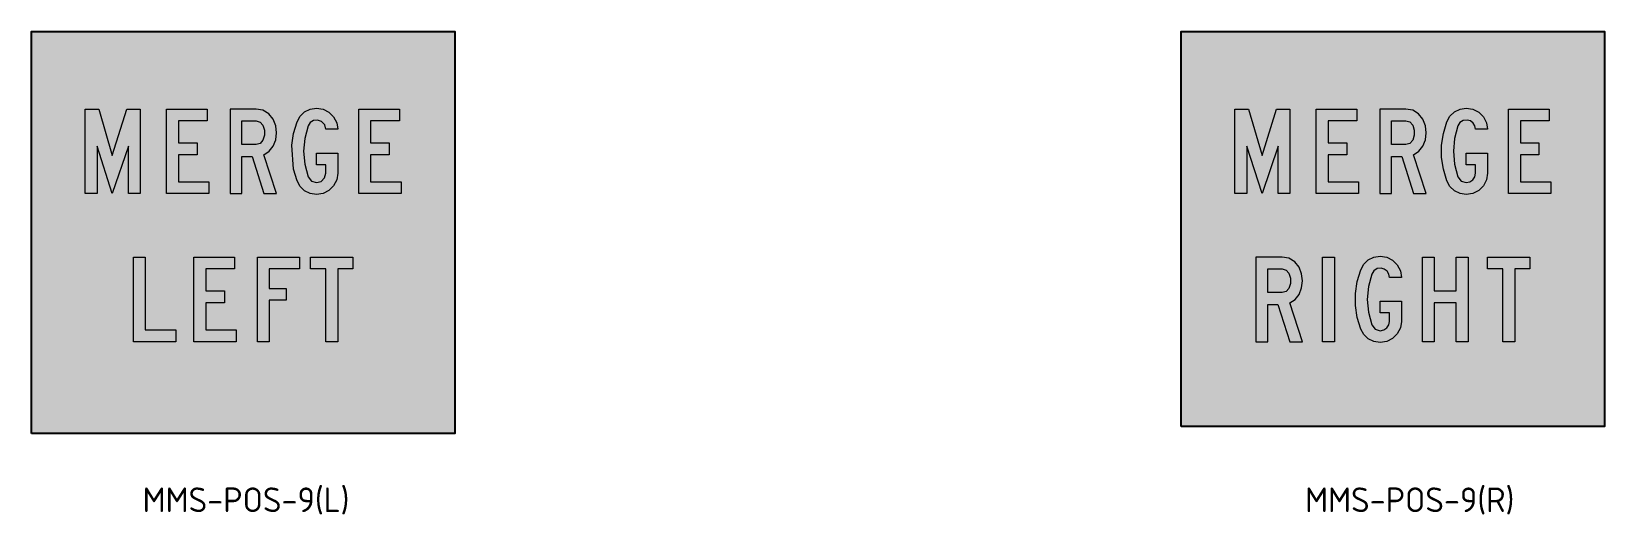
# Model space of a CAD drawing. Extents: x 94 to 317, y 175 to 243.
import ezdxf
from ezdxf.enums import TextEntityAlignment as Align

# ---------------------------------------------------------------- set-up
doc = ezdxf.new("R2010")
doc.units = 0
for name, color, linetype in [('L25', 1, 'CONTINUOUS'), ('L35', 3, 'CONTINUOUS'), ('yellow', 50, 'CONTINUOUS')]:
    doc.layers.add(name, color=color, linetype=linetype)
doc.styles.add('ISO', font='iso3098b.shx')

msp = doc.modelspace()

# ---------------------------------------------------------------- hatches: boundary and pattern name
at = {"layer": 'L25'}
h = msp.add_hatch(color=256, dxfattribs=at)
h.paths.add_polyline_path([(113.19, 220.34), (113.19, 232.34), (118.95, 232.34), (118.95, 230.66), (114.87, 230.66), (114.87, 227.54), (117.51, 227.54), (117.51, 225.86), (114.87, 225.86), (114.87, 222.02), (119.19, 222.02), (119.19, 220.34)])
h.paths.add_polyline_path([(101.66, 220.34), (101.66, 232.34), (103.58, 232.34), (105.5, 225.74), (107.54, 232.34), (109.46, 232.34), (109.46, 220.34), (107.78, 220.34), (107.78, 227.06), (105.5, 220.34), (103.34, 227.06), (103.34, 220.34)])
h.paths.add_polyline_path([(135.76, 199.34), (135.76, 209.66), (133.6, 209.66), (133.6, 211.34), (139.6, 211.34), (139.6, 209.66), (137.44, 209.66), (137.44, 199.34)])
h.paths.add_polyline_path([(126.06, 199.34), (126.06, 211.34), (132.05, 211.34), (132.05, 209.66), (127.74, 209.66), (127.74, 206.9), (130.13, 206.9), (130.13, 205.22), (127.74, 205.22), (127.74, 199.34)])
h.paths.add_polyline_path([(117.07, 199.34), (117.07, 211.34), (122.83, 211.34), (122.83, 209.66), (118.75, 209.66), (118.75, 206.54), (121.39, 206.54), (121.39, 204.86), (118.75, 204.86), (118.75, 201.02), (123.07, 201.02), (123.07, 199.34)])
h.paths.add_polyline_path([(108.49, 199.34), (108.49, 211.34), (110.17, 211.34), (110.17, 201.02), (114.48, 201.02), (114.48, 199.34)])
h.paths.add_polyline_path([(140.43, 220.34), (140.43, 232.34), (146.19, 232.34), (146.19, 230.66), (142.11, 230.66), (142.11, 227.54), (144.75, 227.54), (144.75, 225.86), (142.11, 225.86), (142.11, 222.02), (146.42, 222.02), (146.42, 220.34)])
h.paths.add_polyline_path([(135.76, 223.22), (135.76, 224.42), (134.44, 224.42), (134.44, 226.1), (137.44, 226.1), (137.44, 223.22), (137.3, 222.29), (136.87, 221.45), (136.21, 220.79), (135.37, 220.36), (134.44, 220.22), (133.56, 220.35), (132.76, 220.74), (132.12, 221.36), (131.69, 222.14), (131.2, 223.79), (130.96, 227.2), (131.2, 228.89), (131.69, 230.54), (132.12, 231.32), (132.76, 231.94), (133.56, 232.33), (134.44, 232.46), (135.37, 232.31), (136.21, 231.89), (136.87, 231.23), (137.3, 230.39), (137.44, 229.46), (135.76, 229.46), (135.6, 230.08), (135.17, 230.56), (134.56, 230.78), (134.01, 230.71), (133.54, 230.41), (133.24, 229.94), (132.78, 228.17), (132.62, 226.34), (132.78, 224.51), (133.24, 222.74), (133.71, 222.13), (134.44, 221.9), (135.1, 222.08), (135.58, 222.56)])
h.paths.add_polyline_path([(128.3, 230.9), (127.69, 231.66), (126.85, 232.16), (125.9, 232.34), (122.18, 232.34), (122.18, 220.34), (123.86, 220.34), (123.86, 225.62), (125.3, 225.62), (126.98, 220.34), (128.77, 220.34), (126.98, 225.86), (127.74, 226.34), (128.3, 227.06), (128.66, 227.99), (128.78, 228.98), (128.66, 229.97)])
h.paths.add_polyline_path([(125.9, 227.3), (123.86, 227.3), (123.86, 230.66), (125.9, 230.66), (126.46, 230.49), (126.85, 230.06), (127.08, 229.35), (127.08, 228.61), (126.85, 227.9), (126.46, 227.46)], flags=16)
h = msp.add_hatch(color=256, dxfattribs=at)
h.paths.add_polyline_path([(303.39, 220.34), (303.39, 232.34), (309.15, 232.34), (309.15, 230.66), (305.07, 230.66), (305.07, 227.54), (307.71, 227.54), (307.71, 225.86), (305.07, 225.86), (305.07, 222.02), (309.39, 222.02), (309.39, 220.34)])
h.paths.add_polyline_path([(276.15, 220.34), (276.15, 232.34), (281.91, 232.34), (281.91, 230.66), (277.83, 230.66), (277.83, 227.54), (280.47, 227.54), (280.47, 225.86), (277.83, 225.86), (277.83, 222.02), (282.15, 222.02), (282.15, 220.34)])
h.paths.add_polyline_path([(264.62, 220.34), (264.62, 232.34), (266.54, 232.34), (268.46, 225.74), (270.5, 232.34), (272.42, 232.34), (272.42, 220.34), (270.74, 220.34), (270.74, 227.06), (268.46, 220.34), (266.3, 227.06), (266.3, 220.34)])
h.paths.add_polyline_path([(302.59, 199.34), (302.59, 209.66), (300.43, 209.66), (300.43, 211.34), (306.43, 211.34), (306.43, 209.66), (304.27, 209.66), (304.27, 199.34)])
h.paths.add_polyline_path([(291.19, 199.34), (291.19, 211.34), (292.87, 211.34), (292.87, 206.54), (295.99, 206.54), (295.99, 211.34), (297.67, 211.34), (297.67, 199.34), (295.99, 199.34), (295.99, 204.86), (292.87, 204.86), (292.87, 199.34)])
h.paths.add_polyline_path([(277.05, 199.34), (277.05, 211.34), (278.73, 211.34), (278.73, 199.34)])
h.paths.add_polyline_path([(288.86, 227.3), (286.82, 227.3), (286.82, 230.66), (288.86, 230.66), (289.42, 230.5), (289.82, 230.06), (290.03, 229.35), (290.03, 228.61), (289.82, 227.9), (289.42, 227.46)], flags=16)
h.paths.add_polyline_path([(291.26, 227.06), (291.61, 227.99), (291.74, 228.98), (291.61, 229.97), (291.26, 230.9), (290.65, 231.66), (289.81, 232.16), (288.86, 232.34), (285.14, 232.34), (285.14, 220.34), (286.82, 220.34), (286.82, 225.62), (288.26, 225.62), (289.94, 220.34), (291.73, 220.34), (289.94, 225.86), (290.7, 226.35)])
h.paths.add_polyline_path([(298.72, 223.22), (298.72, 224.42), (297.4, 224.42), (297.4, 226.1), (300.4, 226.1), (300.4, 223.22), (300.26, 222.29), (299.83, 221.45), (299.17, 220.79), (298.33, 220.36), (297.4, 220.22), (296.52, 220.35), (295.72, 220.74), (295.08, 221.36), (294.64, 222.14), (294.16, 223.79), (293.91, 225.48), (293.91, 227.2), (294.16, 228.89), (294.64, 230.54), (295.08, 231.32), (295.72, 231.93), (296.52, 232.33), (297.4, 232.46), (298.33, 232.31), (299.17, 231.89), (299.83, 231.23), (300.26, 230.39), (300.4, 229.46), (298.72, 229.46), (298.63, 229.94), (298.38, 230.35), (297.99, 230.64), (297.52, 230.78), (296.97, 230.71), (296.5, 230.41), (296.2, 229.94), (295.73, 228.17), (295.58, 226.34), (295.73, 224.51), (296.2, 222.74), (296.67, 222.13), (297.4, 221.9), (297.9, 222), (298.33, 222.29), (298.62, 222.72)])
h.paths.add_polyline_path([(286.52, 202.22), (286.52, 203.42), (285.2, 203.42), (285.2, 205.1), (288.2, 205.1), (288.2, 202.22), (288.06, 201.29), (287.63, 200.45), (286.97, 199.79), (286.13, 199.36), (285.2, 199.22), (284.32, 199.35), (283.52, 199.75), (282.88, 200.36), (282.44, 201.14), (281.96, 202.79), (281.72, 204.48), (281.72, 206.2), (281.96, 207.89), (282.44, 209.54), (282.88, 210.32), (283.52, 210.94), (284.32, 211.33), (285.2, 211.46), (286.13, 211.32), (286.97, 210.89), (287.63, 210.23), (288.06, 209.39), (288.2, 208.46), (286.52, 208.46), (286.43, 208.94), (286.18, 209.35), (285.79, 209.64), (285.32, 209.78), (284.77, 209.71), (284.3, 209.41), (284, 208.94), (283.54, 207.17), (283.38, 205.34), (283.54, 203.51), (284, 201.74), (284.47, 201.13), (285.2, 200.9), (285.71, 201.01), (286.13, 201.29), (286.42, 201.72)])
h.paths.add_polyline_path([(271.3, 206.3), (269.26, 206.3), (269.26, 209.66), (271.3, 209.66), (271.86, 209.5), (272.26, 209.06), (272.48, 208.35), (272.48, 207.61), (272.26, 206.9), (271.86, 206.46)], flags=16)
h.paths.add_polyline_path([(273.7, 206.06), (274.06, 206.99), (274.18, 207.98), (274.06, 208.97), (273.7, 209.9), (273.09, 210.66), (272.26, 211.17), (271.3, 211.34), (267.58, 211.34), (267.58, 199.34), (269.26, 199.34), (269.26, 204.62), (270.7, 204.62), (272.38, 199.34), (274.18, 199.34), (272.38, 204.86), (273.14, 205.35)])
at = {"layer": 'yellow'}
h = msp.add_hatch(color=256, dxfattribs=at)
h.paths.add_polyline_path([(154.04, 243.34), (94.04, 243.34), (94.04, 186.34), (154.04, 186.34)])
h.paths.add_polyline_path([(146.19, 232.34), (146.19, 230.66), (142.11, 230.66), (142.11, 227.54), (144.75, 227.54), (144.75, 225.86), (142.11, 225.86), (142.11, 222.02), (146.42, 222.02), (146.42, 220.34), (140.43, 220.34), (140.43, 232.34)], flags=16)
h.paths.add_polyline_path([(136.87, 231.23), (137.3, 230.39), (137.44, 229.46), (135.76, 229.46), (135.6, 230.08), (135.17, 230.56), (134.56, 230.78), (134.01, 230.71), (133.54, 230.41), (133.24, 229.94), (132.78, 228.17), (132.62, 226.34), (132.78, 224.51), (133.24, 222.74), (133.71, 222.13), (134.44, 221.9), (135.1, 222.08), (135.58, 222.56), (135.76, 223.22), (135.76, 224.42), (134.44, 224.42), (134.44, 226.1), (137.44, 226.1), (137.44, 223.22), (137.3, 222.29), (136.87, 221.45), (136.21, 220.79), (135.37, 220.36), (134.44, 220.22), (133.56, 220.35), (132.76, 220.74), (132.12, 221.36), (131.69, 222.14), (131.2, 223.79), (130.96, 227.2), (131.2, 228.89), (131.69, 230.54), (132.12, 231.32), (132.76, 231.94), (133.56, 232.33), (134.44, 232.46), (135.37, 232.31), (136.21, 231.89)], flags=16)
h.paths.add_polyline_path([(128.3, 230.9), (128.66, 229.97), (128.78, 228.98), (128.66, 227.99), (128.3, 227.06), (127.74, 226.34), (126.98, 225.86), (128.77, 220.34), (126.98, 220.34), (125.3, 225.62), (123.86, 225.62), (123.86, 220.34), (122.18, 220.34), (122.18, 232.34), (125.9, 232.34), (126.85, 232.16), (127.69, 231.66)], flags=16)
h.paths.add_polyline_path([(126.85, 230.06), (127.08, 229.35), (127.08, 228.61), (126.85, 227.9), (126.46, 227.46), (125.9, 227.3), (123.86, 227.3), (123.86, 230.66), (125.9, 230.66), (126.46, 230.49)], flags=0)
h.paths.add_polyline_path([(118.95, 232.34), (118.95, 230.66), (114.87, 230.66), (114.87, 227.54), (117.51, 227.54), (117.51, 225.86), (114.87, 225.86), (114.87, 222.02), (119.19, 222.02), (119.19, 220.34), (113.19, 220.34), (113.19, 232.34)], flags=16)
h.paths.add_polyline_path([(139.6, 211.34), (139.6, 209.66), (137.44, 209.66), (137.44, 199.34), (135.76, 199.34), (135.76, 209.66), (133.6, 209.66), (133.6, 211.34)], flags=16)
h.paths.add_polyline_path([(132.05, 211.34), (132.05, 209.66), (127.74, 209.66), (127.74, 206.9), (130.13, 206.9), (130.13, 205.22), (127.74, 205.22), (127.74, 199.34), (126.06, 199.34), (126.06, 211.34)], flags=16)
h.paths.add_polyline_path([(122.83, 211.34), (122.83, 209.66), (118.75, 209.66), (118.75, 206.54), (121.39, 206.54), (121.39, 204.86), (118.75, 204.86), (118.75, 201.02), (123.07, 201.02), (123.07, 199.34), (117.07, 199.34), (117.07, 211.34)], flags=16)
h.paths.add_polyline_path([(109.46, 232.34), (109.46, 220.34), (107.78, 220.34), (107.78, 227.06), (105.5, 220.34), (103.34, 227.06), (103.34, 220.34), (101.66, 220.34), (101.66, 232.34), (103.58, 232.34), (105.5, 225.74), (107.54, 232.34)], flags=16)
h.paths.add_polyline_path([(110.17, 211.34), (110.17, 201.02), (114.48, 201.02), (114.48, 199.34), (108.49, 199.34), (108.49, 211.34)], flags=16)
h = msp.add_hatch(color=256, dxfattribs=at)
h.paths.add_polyline_path([(317, 243.34), (257, 243.34), (257, 187.34), (317, 187.34)])
h.paths.add_polyline_path([(264.62, 220.34), (264.62, 232.34), (266.54, 232.34), (268.46, 225.74), (270.5, 232.34), (272.42, 232.34), (272.42, 220.34), (270.74, 220.34), (270.74, 227.06), (268.46, 220.34), (266.3, 227.06), (266.3, 220.34)], flags=16)
h.paths.add_polyline_path([(267.58, 211.34), (271.3, 211.34), (272.26, 211.17), (273.09, 210.66), (273.7, 209.9), (274.06, 208.97), (274.18, 207.98), (274.06, 206.99), (273.7, 206.06), (273.14, 205.35), (272.38, 204.86), (274.18, 199.34), (272.38, 199.34), (270.7, 204.62), (269.26, 204.62), (269.26, 199.34), (267.58, 199.34)], flags=16)
h.paths.add_polyline_path([(269.26, 209.66), (271.3, 209.66), (271.86, 209.5), (272.26, 209.06), (272.48, 208.35), (272.48, 207.61), (272.26, 206.9), (271.86, 206.46), (271.3, 206.3), (269.26, 206.3)], flags=0)
h.paths.add_polyline_path([(276.15, 220.34), (276.15, 232.34), (281.91, 232.34), (281.91, 230.66), (277.83, 230.66), (277.83, 227.54), (280.47, 227.54), (280.47, 225.86), (277.83, 225.86), (277.83, 222.02), (282.15, 222.02), (282.15, 220.34)], flags=16)
h.paths.add_polyline_path([(277.05, 211.34), (278.73, 211.34), (278.73, 199.34), (277.05, 199.34)], flags=16)
h.paths.add_polyline_path([(282.44, 209.54), (282.88, 210.32), (283.52, 210.94), (284.32, 211.33), (285.2, 211.46), (286.13, 211.32), (286.97, 210.89), (287.63, 210.23), (288.06, 209.39), (288.2, 208.46), (286.52, 208.46), (286.43, 208.94), (286.18, 209.35), (285.79, 209.64), (285.32, 209.78), (284.77, 209.71), (284.3, 209.41), (284, 208.94), (283.54, 207.17), (283.38, 205.34), (283.54, 203.51), (284, 201.74), (284.47, 201.13), (285.2, 200.9), (285.71, 201.01), (286.13, 201.29), (286.42, 201.72), (286.52, 202.22), (286.52, 203.42), (285.2, 203.42), (285.2, 205.1), (288.2, 205.1), (288.2, 202.22), (288.06, 201.29), (287.63, 200.45), (286.97, 199.79), (286.13, 199.36), (285.2, 199.22), (284.32, 199.35), (283.52, 199.75), (282.88, 200.36), (282.44, 201.14), (281.96, 202.79), (281.72, 204.48), (281.72, 206.2), (281.96, 207.89)], flags=16)
h.paths.add_polyline_path([(285.14, 220.34), (285.14, 232.34), (288.86, 232.34), (289.81, 232.16), (290.65, 231.66), (291.26, 230.9), (291.61, 229.97), (291.74, 228.98), (291.61, 227.99), (291.26, 227.06), (290.7, 226.35), (289.94, 225.86), (291.73, 220.34), (289.94, 220.34), (288.26, 225.62), (286.82, 225.62), (286.82, 220.34)], flags=16)
h.paths.add_polyline_path([(286.82, 227.3), (286.82, 230.66), (288.86, 230.66), (289.42, 230.5), (289.82, 230.06), (290.03, 229.35), (290.03, 228.61), (289.82, 227.9), (289.42, 227.46), (288.86, 227.3)], flags=0)
h.paths.add_polyline_path([(291.19, 211.34), (292.87, 211.34), (292.87, 206.54), (295.99, 206.54), (295.99, 211.34), (297.67, 211.34), (297.67, 199.34), (295.99, 199.34), (295.99, 204.86), (292.87, 204.86), (292.87, 199.34), (291.19, 199.34)], flags=16)
h.paths.add_polyline_path([(294.16, 223.79), (293.91, 225.48), (293.91, 227.2), (294.16, 228.89), (294.64, 230.54), (295.08, 231.32), (295.72, 231.93), (296.52, 232.33), (297.4, 232.46), (298.33, 232.31), (299.17, 231.89), (299.83, 231.23), (300.26, 230.39), (300.4, 229.46), (298.72, 229.46), (298.63, 229.94), (298.38, 230.35), (297.99, 230.64), (297.52, 230.78), (296.97, 230.71), (296.5, 230.41), (296.2, 229.94), (295.73, 228.17), (295.58, 226.34), (295.73, 224.51), (296.2, 222.74), (296.67, 222.13), (297.4, 221.9), (297.9, 222), (298.33, 222.29), (298.62, 222.72), (298.72, 223.22), (298.72, 224.42), (297.4, 224.42), (297.4, 226.1), (300.4, 226.1), (300.4, 223.22), (300.26, 222.29), (299.83, 221.45), (299.17, 220.79), (298.33, 220.36), (297.4, 220.22), (296.52, 220.35), (295.72, 220.74), (295.08, 221.36), (294.64, 222.14)], flags=16)
h.paths.add_polyline_path([(300.43, 211.34), (306.43, 211.34), (306.43, 209.66), (304.27, 209.66), (304.27, 199.34), (302.59, 199.34), (302.59, 209.66), (300.43, 209.66)], flags=16)
h.paths.add_polyline_path([(303.39, 220.34), (303.39, 232.34), (309.15, 232.34), (309.15, 230.66), (305.07, 230.66), (305.07, 227.54), (307.71, 227.54), (307.71, 225.86), (305.07, 225.86), (305.07, 222.02), (309.39, 222.02), (309.39, 220.34)], flags=16)

# ---------------------------------------------------------------- linework, layer by layer
at = {"layer": 'L25'}
for points in [[(94.04, 186.34), (94.04, 243.34), (154.04, 243.34), (154.04, 186.34)], [(257, 187.34), (257, 243.34), (317, 243.34), (317, 187.34)]]:
    msp.add_lwpolyline(points, close=True, dxfattribs=at)
at = {"layer": 'L25', "lineweight": 0}
for points in [[(101.66, 220.34), (101.66, 232.34), (103.58, 232.34), (105.5, 225.74), (107.54, 232.34), (109.46, 232.34), (109.46, 220.34), (107.78, 220.34), (107.78, 227.06), (105.5, 220.34), (103.34, 227.06), (103.34, 220.34), (101.66, 220.34)], [(113.19, 220.34), (113.19, 232.34), (118.95, 232.34), (118.95, 230.66), (114.87, 230.66), (114.87, 227.54), (117.51, 227.54), (117.51, 225.86), (114.87, 225.86), (114.87, 222.02), (119.19, 222.02), (119.19, 220.34), (113.19, 220.34)], [(128.3, 230.9), (127.69, 231.66), (126.85, 232.16), (125.9, 232.34), (122.18, 232.34), (122.18, 220.34), (123.86, 220.34), (123.86, 225.62), (125.3, 225.62), (126.98, 220.34), (128.77, 220.34), (126.98, 225.86), (127.74, 226.34), (128.3, 227.06), (128.66, 227.99), (128.78, 228.98), (128.66, 229.97)], [(135.76, 223.22), (135.76, 224.42), (134.44, 224.42), (134.44, 226.1), (137.44, 226.1), (137.44, 223.22), (137.3, 222.29), (136.87, 221.45), (136.21, 220.79), (135.37, 220.36), (134.44, 220.22), (133.56, 220.35), (132.76, 220.74), (132.12, 221.36), (131.69, 222.14), (131.2, 223.79), (130.96, 227.2), (131.2, 228.89), (131.69, 230.54), (132.12, 231.32), (132.76, 231.94), (133.56, 232.33), (134.44, 232.46), (135.37, 232.31), (136.21, 231.89), (136.87, 231.23), (137.3, 230.39), (137.44, 229.46), (135.76, 229.46), (135.6, 230.08), (135.17, 230.56), (134.56, 230.78), (134.01, 230.71), (133.54, 230.41), (133.24, 229.94), (132.78, 228.17), (132.62, 226.34), (132.78, 224.51), (133.24, 222.74), (133.71, 222.13), (134.44, 221.9), (135.1, 222.08), (135.58, 222.56)], [(140.43, 220.34), (140.43, 232.34), (146.19, 232.34), (146.19, 230.66), (142.11, 230.66), (142.11, 227.54), (144.75, 227.54), (144.75, 225.86), (142.11, 225.86), (142.11, 222.02), (146.42, 222.02), (146.42, 220.34), (140.43, 220.34)], [(264.62, 220.34), (264.62, 232.34), (266.54, 232.34), (268.46, 225.74), (270.5, 232.34), (272.42, 232.34), (272.42, 220.34), (270.74, 220.34), (270.74, 227.06), (268.46, 220.34), (266.3, 227.06), (266.3, 220.34), (264.62, 220.34)], [(276.15, 220.34), (276.15, 232.34), (281.91, 232.34), (281.91, 230.66), (277.83, 230.66), (277.83, 227.54), (280.47, 227.54), (280.47, 225.86), (277.83, 225.86), (277.83, 222.02), (282.15, 222.02), (282.15, 220.34), (276.15, 220.34)], [(291.26, 227.06), (291.61, 227.99), (291.74, 228.98), (291.61, 229.97), (291.26, 230.9), (290.65, 231.66), (289.81, 232.16), (288.86, 232.34), (285.14, 232.34), (285.14, 220.34), (286.82, 220.34), (286.82, 225.62), (288.26, 225.62), (289.94, 220.34), (291.73, 220.34), (289.94, 225.86), (290.7, 226.35)], [(298.72, 223.22), (298.72, 224.42), (297.4, 224.42), (297.4, 226.1), (300.4, 226.1), (300.4, 223.22), (300.26, 222.29), (299.83, 221.45), (299.17, 220.79), (298.33, 220.36), (297.4, 220.22), (296.52, 220.35), (295.72, 220.74), (295.08, 221.36), (294.64, 222.14), (294.16, 223.79), (293.91, 225.48), (293.91, 227.2), (294.16, 228.89), (294.64, 230.54), (295.08, 231.32), (295.72, 231.93), (296.52, 232.33), (297.4, 232.46), (298.33, 232.31), (299.17, 231.89), (299.83, 231.23), (300.26, 230.39), (300.4, 229.46), (298.72, 229.46), (298.63, 229.94), (298.38, 230.35), (297.99, 230.64), (297.52, 230.78), (296.97, 230.71), (296.5, 230.41), (296.2, 229.94), (295.73, 228.17), (295.58, 226.34), (295.73, 224.51), (296.2, 222.74), (296.67, 222.13), (297.4, 221.9), (297.9, 222), (298.33, 222.29), (298.62, 222.72)], [(303.39, 220.34), (303.39, 232.34), (309.15, 232.34), (309.15, 230.66), (305.07, 230.66), (305.07, 227.54), (307.71, 227.54), (307.71, 225.86), (305.07, 225.86), (305.07, 222.02), (309.39, 222.02), (309.39, 220.34), (303.39, 220.34)], [(125.9, 227.3), (123.86, 227.3), (123.86, 230.66), (125.9, 230.66), (126.46, 230.49), (126.85, 230.06), (127.08, 229.35), (127.08, 228.61), (126.85, 227.9), (126.46, 227.46)], [(288.86, 227.3), (286.82, 227.3), (286.82, 230.66), (288.86, 230.66), (289.42, 230.5), (289.82, 230.06), (290.03, 229.35), (290.03, 228.61), (289.82, 227.9), (289.42, 227.46)], [(108.49, 199.34), (108.49, 211.34), (110.17, 211.34), (110.17, 201.02), (114.48, 201.02), (114.48, 199.34), (108.49, 199.34)], [(117.07, 199.34), (117.07, 211.34), (122.83, 211.34), (122.83, 209.66), (118.75, 209.66), (118.75, 206.54), (121.39, 206.54), (121.39, 204.86), (118.75, 204.86), (118.75, 201.02), (123.07, 201.02), (123.07, 199.34), (117.07, 199.34)], [(126.06, 199.34), (126.06, 211.34), (132.05, 211.34), (132.05, 209.66), (127.74, 209.66), (127.74, 206.9), (130.13, 206.9), (130.13, 205.22), (127.74, 205.22), (127.74, 199.34), (126.06, 199.34)], [(135.76, 199.34), (135.76, 209.66), (133.6, 209.66), (133.6, 211.34), (139.6, 211.34), (139.6, 209.66), (137.44, 209.66), (137.44, 199.34), (135.76, 199.34)], [(273.7, 206.06), (274.06, 206.99), (274.18, 207.98), (274.06, 208.97), (273.7, 209.9), (273.09, 210.66), (272.26, 211.17), (271.3, 211.34), (267.58, 211.34), (267.58, 199.34), (269.26, 199.34), (269.26, 204.62), (270.7, 204.62), (272.38, 199.34), (274.18, 199.34), (272.38, 204.86), (273.14, 205.35)], [(271.3, 206.3), (269.26, 206.3), (269.26, 209.66), (271.3, 209.66), (271.86, 209.5), (272.26, 209.06), (272.48, 208.35), (272.48, 207.61), (272.26, 206.9), (271.86, 206.46)], [(277.05, 199.34), (277.05, 211.34), (278.73, 211.34), (278.73, 199.34), (277.05, 199.34)], [(286.52, 202.22), (286.52, 203.42), (285.2, 203.42), (285.2, 205.1), (288.2, 205.1), (288.2, 202.22), (288.06, 201.29), (287.63, 200.45), (286.97, 199.79), (286.13, 199.36), (285.2, 199.22), (284.32, 199.35), (283.52, 199.75), (282.88, 200.36), (282.44, 201.14), (281.96, 202.79), (281.72, 204.48), (281.72, 206.2), (281.96, 207.89), (282.44, 209.54), (282.88, 210.32), (283.52, 210.94), (284.32, 211.33), (285.2, 211.46), (286.13, 211.32), (286.97, 210.89), (287.63, 210.23), (288.06, 209.39), (288.2, 208.46), (286.52, 208.46), (286.43, 208.94), (286.18, 209.35), (285.79, 209.64), (285.32, 209.78), (284.77, 209.71), (284.3, 209.41), (284, 208.94), (283.54, 207.17), (283.38, 205.34), (283.54, 203.51), (284, 201.74), (284.47, 201.13), (285.2, 200.9), (285.71, 201.01), (286.13, 201.29), (286.42, 201.72)], [(291.19, 199.34), (291.19, 211.34), (292.87, 211.34), (292.87, 206.54), (295.99, 206.54), (295.99, 211.34), (297.67, 211.34), (297.67, 199.34), (295.99, 199.34), (295.99, 204.86), (292.87, 204.86), (292.87, 199.34), (291.19, 199.34)], [(302.59, 199.34), (302.59, 209.66), (300.43, 209.66), (300.43, 211.34), (306.43, 211.34), (306.43, 209.66), (304.27, 209.66), (304.27, 199.34), (302.59, 199.34)]]:
    msp.add_lwpolyline(points, close=True, dxfattribs=at)

# ---------------------------------------------------------------- texts
at = {"layer": 'L35', "style": 'ISO'}
for s, p in [('MMS-POS-9(L)', (124.45, 175.18)), ('MMS-POS-9(R)', (289.39, 175.18))]:
    msp.add_text(s, height=3.5, dxfattribs=at).set_placement(p, align=Align.CENTER)

doc.saveas('drawing.dxf')
